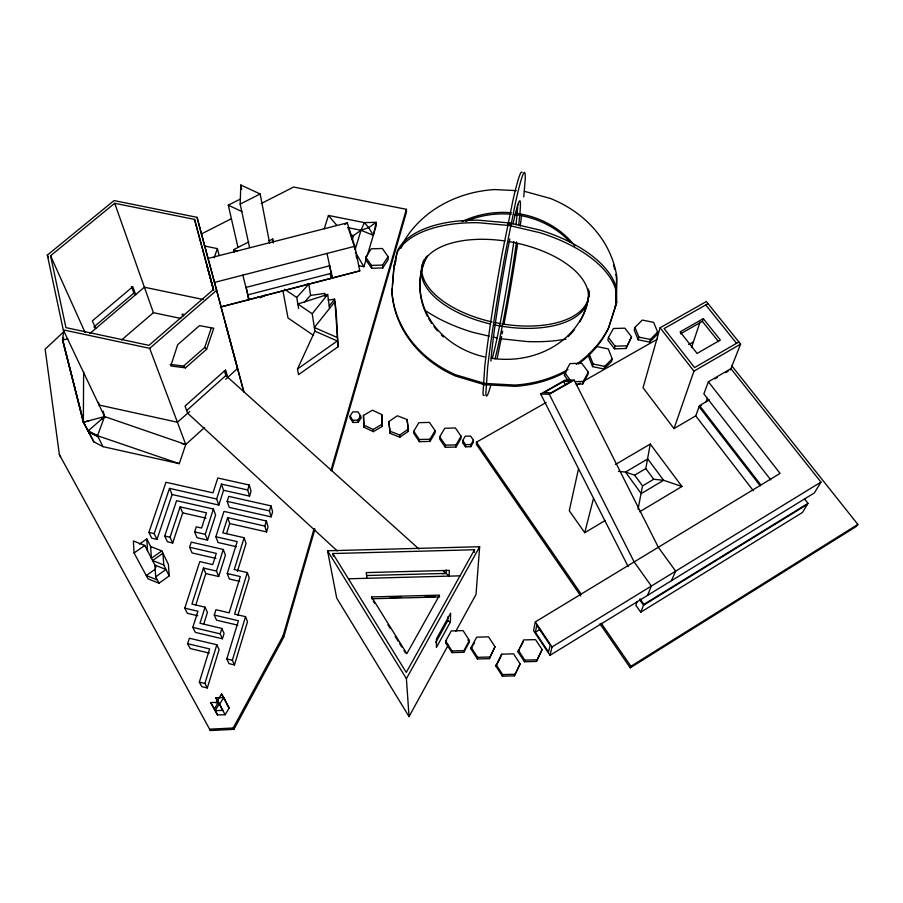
<?xml version="1.0" encoding="UTF-8"?>
<svg xmlns="http://www.w3.org/2000/svg" width="903" height="903" viewBox="0 0 903 903"><rect width="100%" height="100%" fill="white"/><g stroke="black" fill="none" stroke-linecap="round" stroke-linejoin="round"><path stroke-width="1.35" d="M439.705 436.826L439.693 439.005L445.326 447.312L456.004 447.019L460.993 438.429L461.072 436.251L455.394 427.966L444.739 428.259L439.705 436.826L445.36 445.156L445.326 447.312M83.629 371.867L83.358 422.198L93.822 441.849L102.987 446.646L179.268 463.657L185.747 444.502L204.586 427.48M593.96 349.912A112.852 97.817 3.8 0 0 608.362 328.782L616.32 304.006L616.512 278.395A112.852 97.817 3.8 0 0 615.846 274.41M616.32 304.006L616.817 276.973A113.044 97.93 3.8 0 0 550.446 198.479L524.372 191.301M522.036 172.484A113.304 5.779 -80.4 0 0 512.938 200.353L502.373 252.513A113.304 5.779 -80.4 0 0 484.73 366.742L483.003 393.403A113.304 5.779 -80.4 0 0 484.222 395.254M442.064 573.698L446.161 573.405L446.217 569.962M445.642 642.755L445.676 641.062L451.252 630.926L463.092 630.61L469.413 640.441L469.3 642.123L463.781 652.305L451.918 652.609L445.642 642.755L446.635 640.938M523.774 196.877L525.23 179.042A113.315 5.565 -80.4 0 0 515.884 200.827L505.375 253.009A113.315 5.565 -80.4 0 0 487.643 367.239L485.825 393.889A113.315 5.565 -80.4 0 0 490.927 384.768M272.616 241.812L272.672 239.035L268.981 240.943M435.799 642.417L447.786 620.722L447.865 616.896M450.383 622.088L450.631 613.182L436.42 638.906L436.42 647.417L450.383 622.088L447.786 620.722M456.004 447.019L456.06 444.863L461.072 436.251M249.555 247.501L240.175 204.112L240.819 185.002L260.166 193.976L269.647 243.381M451.918 652.609L451.974 650.961L445.676 641.062M462.663 442.673L462.754 440.506L465.248 436.194L470.587 436.059L473.443 440.212L473.33 442.38L470.847 446.68L465.508 446.827L462.663 442.673L463.329 441.522M465.508 446.827L465.609 444.671L462.754 440.506M221.1 306.873L359.8 270.866L354.811 246.271L347.26 222.86L208.085 258.45L221.1 306.873L331.243 278.316L330.148 273.541L331.187 273.18L329.437 265.042M470.847 446.68L470.96 444.524L473.443 440.212M463.781 652.305L463.882 650.645L469.413 640.441M546.134 402.512L476.479 442.165L476.344 444.321L580.798 596.036M566.553 371.517A112.852 97.817 3.8 0 1 514.958 386.337L484.55 384.701L484.629 383.414L455.688 374.79A113.044 97.93 3.8 0 1 391.902 291.059L394.047 265.685L396.022 260.775M474.323 552.455L474.515 549.746L332.812 553.539L333.309 556.225M471.05 649.043L471.174 647.383L476.694 637.168L488.568 636.863L495.002 646.751L489.336 658.659L477.427 658.964L471.05 649.043L472.529 646.311M448.283 645.013L409.036 716.61L336.717 598.113L327.552 550.785L479.651 546.721L476.028 594.411L455.733 631.434M392.32 288.441L391.981 292.459A112.852 97.817 3.8 0 0 455.654 376.088L484.55 384.701M392.545 285.754L394.047 265.685M477.427 658.964L477.574 657.328L471.174 647.383M489.336 658.659L495.002 646.751M63.605 337.474L63.142 341.244L83.358 422.198L88.787 431.995L98.077 436.838M495.894 666.121L501.594 654.167L513.559 653.851L520.128 663.874L514.394 675.862L502.395 676.178L495.894 666.121L496.864 664.281M501.357 655.826L501.594 654.167M502.395 676.178L502.632 674.586L496.108 664.506M614.74 307.528L616.67 302.099L616.004 286.804A113.056 56.629 11 0 0 540.31 230.175L509.619 222.973L478.703 220.208A113.056 56.629 11 0 0 397.41 250.774L394.024 268.326M618.499 471.355L625.474 472.066L634.651 475.159L642.53 485.893L638.037 509.303M615.519 464.458L650.262 444.05L645.792 468.578L634.651 475.159M568.518 380.998L564.409 375.411L564.86 372.804L570.019 363.582L581.713 363.266L588.338 372.16L587.797 374.779L582.706 384.023L576.193 384.204M517.961 651.819L523.627 639.922L535.535 639.617L542.127 649.528L536.416 661.447L524.485 661.764L517.961 651.819L519.394 649.076M514.394 675.862L520.128 663.874M501.628 336.492L497.09 358.638M502.136 333.817L502.644 331.153M503.908 324.482L506.177 312.472A113.315 5.565 -80.4 0 0 517.645 243.641M524.485 661.764L524.801 660.127L518.254 650.16M582.706 384.023L583.225 381.427L588.338 372.16M393.81 267.593L396.846 253.167A113.146 56.505 11 0 1 478.172 222.714L509.111 225.49L509.619 222.973M708.37 381.777L780.079 473.386L535.321 621.907L533.56 630.678L549.983 655.33L814.371 492.914L820.962 482.089L730.899 368.661L708.37 381.777L703.866 393.9L770.778 479.911M589.23 354.066L588.688 356.719L592.56 366.629L604.039 369.022L611.591 361.46L612.211 358.807L608.272 348.908L596.815 346.549L589.23 354.066L593.102 363.999L592.56 366.629M535.366 632.269L536.8 625.282L550.164 645.284L548.527 652.011L535.366 632.269L540.175 629.335M578.53 468.68L569.274 510.714L584.749 532.691L605.134 520.546M536.416 661.447L542.127 649.528M608.453 337.462L607.866 340.149L614.446 348.818L625.971 348.502L631.536 336.83L624.899 328.184L613.397 328.5L608.453 337.462L615.067 346.154L614.446 348.818M347.61 227.579L361.008 230.254L373.289 235.322L376.19 222.33L364.349 222.612L328.444 215.456L324.222 228.809M604.039 369.022L604.626 366.392L612.211 358.807M549.983 655.33L552.06 646.943L820.962 482.089M625.971 348.502L631.536 336.83M634.922 327.405L634.233 330.114L638.195 339.799L649.55 342.124L656.887 334.731L657.655 332.033L653.614 322.36L642.281 320.068L634.922 327.405L638.895 337.112L638.195 339.799M584.749 532.691L593.531 498.287M649.55 342.124L650.295 339.438L657.655 332.033M730.414 369.903L740.595 344.133L706.338 301.534L660.082 327.778L643.026 387.748L674.01 428.598L695.716 415.854L699.52 405.616L709.363 399.86M233.2 728.01L209.53 729.172L210.331 730.516L233.911 729.364L233.2 728.01L283.136 635.701L314.052 528.774M330.882 470.565L406.395 209.315L293.633 187.034L261.181 203.547M233.911 729.364L283.666 637.337L314.955 528.977M331.773 470.723L406.485 212.013L406.395 209.315M358.536 265.64L363.932 266.735L366.268 258.879M367.058 256.26L376.37 225.005L376.19 222.33L368.706 227.624L361.008 230.254L353.513 235.559L352.328 239.464M266.543 531.912L268.067 526.878L266.374 520.986L223.967 511.403L215.873 536.754L237.196 541.631L227.24 573.54L240.288 576.565L229.136 612.821L215.952 609.728L214.282 615.078L238.426 620.756L226.822 658.919L229.001 663.626L234.475 664.935L247.49 621.749L245.537 616.659L234.599 614.096L247.298 572.57L234.249 569.556L244.126 537.725L222.815 532.86L227.646 517.645L264.827 526.065L266.543 531.912L229.723 523.548L227.646 517.645M355.082 249.815L361.008 230.254L364.349 222.612L368.706 227.624L373.289 235.322M234.475 664.935L232.364 660.24L245.537 616.659M264.827 526.065L266.374 520.986M271.114 516.866L269.455 510.895L270.99 505.872L228.752 496.379L227.161 501.368L229.238 507.418L271.114 516.866L272.627 511.877L270.99 505.872M237.873 615.225L249.217 578.033L247.298 572.57M187.643 643.692L209.631 648.918L199.326 682.137L201.809 686.641L207.306 687.962L204.891 683.481L216.833 644.753L189.37 638.24L187.643 643.692L190.206 648.535L209.259 653.072M218.695 576.52L225.423 555.119L223.278 549.464L191.289 542.127L189.607 547.263L216.302 553.392L212.747 564.601L199.777 561.598L184.799 608.159L197.938 611.241L192.813 627.382L195.319 632.371L222.42 638.793L220.197 633.861L221.867 628.443L199.981 623.273L205.071 607.177L191.933 604.096L203.468 568.043L216.472 571.046L218.695 576.52L205.816 573.54L203.468 568.043M207.306 687.962L219.102 649.596L216.833 644.753M222.42 638.793L224.068 633.421L221.867 628.443M237.444 571.328L246.056 543.471L244.126 537.725M249.544 496.108L247.682 489.968L221.449 484.098L223.56 490.284L249.544 496.108L251.079 491.187L249.239 485.013L217.815 478.003L212.995 492.846L165.971 482.27L148.893 532.409L151.76 538.188L156.998 539.396L172.134 494.528L169.504 488.388L216.641 498.998L218.808 505.059L172.134 494.528M203.672 624.312L207.43 612.336L205.071 607.177M247.682 489.968L249.239 485.013M226.54 533.617L229.723 523.548M216.472 571.046L223.278 549.464M195.691 605.315L205.816 573.54M207.543 540.107L215.614 514.992L213.413 509.01L176.582 500.691L164.718 536.032L167.439 541.789L172.676 542.996L182.688 512.87L180.148 506.876L206.505 512.848L201.583 528.029L196.29 526.821L194.619 531.901L197.035 537.703L207.543 540.107L205.241 534.328L213.413 509.01M218.808 505.059L223.56 490.284M616.625 302.618L608.667 327.428A113.044 97.93 3.8 0 1 576.306 364.304M216.641 498.998L221.449 484.098M691.529 347.576L699.994 322.145M172.676 542.996L170.024 537.251L180.148 506.876M680.49 333.839L702.376 321.355L703.29 318.635L720.368 340.025L697.082 353.434L680.106 331.852L703.29 318.635M170.159 364.349L183.535 366.099L204.688 347.486L211.358 327.823M156.998 539.396L154.176 533.617L169.504 488.388M206.629 349.224L213.774 328.263L199.529 325.622L177.677 344.698L170.791 365.963L185.487 367.86L206.629 349.224L204.688 347.486M674.01 428.598L693.933 371.144L740.595 344.133M214.146 257.852L217.386 248.618L204.236 245.943M102.987 446.646L97.524 435.731L104.579 416.565L103.19 411.158M706.078 401.779L707.41 398.279M637.179 601.725L635.814 605.224L640.724 612.2L802.462 512.464L808.016 503.355L804.55 498.941M401.056 248.235L403.573 241.97A113.044 97.93 3.8 0 1 494.539 189.562L516.245 190.612M640.724 612.2L643.907 604.367L808.016 503.355M647.564 595.382L651.368 586.07L634.154 561.937L549.295 394.272L540.671 393.99L628.172 566.632M599.942 623.826L630.238 667.836L630.915 666.29L857.85 524.417L731.678 365.715M671.448 580.708L675.647 571.181L658.332 547.274L574.206 380.118L565.199 380.061L540.671 393.99M328.105 300.056L334.641 299.164L336.176 311.354L338.061 346.763L298.543 374.632L297.493 369L314.921 331.141L312.212 313.759L297.855 304.029L327.676 294.446L329.539 308.431M616.331 302.765L616.67 302.099M520.049 647.835L523.322 641.627M497.361 663.355L500.781 656.899M473.195 645.081L474.538 642.597M474.515 549.746L406.271 672.43L332.812 553.539M409.036 716.61L406.406 678.661L479.651 546.721M564.409 375.411L565.786 372.939M430.031 441.398L435.077 432.842L435.065 430.652L429.478 422.401L418.857 422.683L413.755 431.228L413.834 433.417L419.376 441.691L430.031 441.398L430.009 439.23L435.065 430.652M217.544 714.939L214.316 709.069L218.391 702.342L210.715 702.545L217.544 714.939L225.118 714.747L229.125 708.11L223.684 697.5L215.93 697.703L219.226 703.922L215.162 710.616L222.827 710.413L215.93 697.703M216.088 703.019L217.431 700.818M217.499 700.66L221.574 693.944L225.197 700.457M223.684 697.5L219.576 704.295L225.118 714.747M358.265 422.344L358.017 420.132L360.636 415.899L357.949 411.813L352.667 411.949L350.037 416.181L350.319 418.405L352.983 422.491L358.265 422.344L360.873 418.123L360.636 415.899M350.319 418.405L351.019 417.276M382.793 267.943L388.211 259.488L388.053 256.61L382.341 248.494L371.235 248.81L365.771 257.231L366.008 260.098L371.664 268.247L382.793 267.943L382.612 265.087L388.053 256.61M857.85 524.417L856.45 526.37L630.238 667.836M329.211 305.97L334.641 299.164M312.212 313.759L327.676 294.446M304.142 302.505L310.576 295.394L324.538 293.475L326.039 295.71M298.633 308.6L296.726 297.448L308.837 284.106L310.576 295.394M225.761 379.249L237.557 368.39L221.088 307.223M101.621 419.455L104.579 416.565L185.747 444.502L149.684 348.344L63.266 329.877L47.34 255.097L114.049 200.579L197.035 217.33L243.866 392.004L225.852 325.057M64.553 331.006L45.15 349.145L59.372 454.638L210.331 730.516M186.74 410.493L225.818 375.558L224.418 370.67M93.822 441.849L88.223 430.878L104.579 416.565L63.266 329.877M149.684 348.344L216.686 290.247M121.6 339.957L153.397 312.686L180.882 318.466M133.915 293.046L93.946 326.931L95.695 328.534L92.366 320.87L132.764 286.714L135.664 294.615L133.915 293.046L131.488 286.443M89.724 333.602L144.39 287.222L203.31 299.514M194.551 219.418L213.379 289.57L148.961 345.352L65.942 327.631L50.557 255.763L114.704 203.288L194.551 219.418L213.706 290.134M189.765 411.475L177.394 422.22L99.082 405.041L98.483 402.309M155.993 567.219L144.807 545.446L133.362 540.965L134.073 552.975L148.024 578.834L159.007 583.191L169.211 575.933L168.409 564.398L161.818 550.909L150.632 546.518L146.794 538.922L139.389 544.114M155.677 576.814L166.005 569.477L154.91 565.109L155.677 576.814L159.007 583.191M155.395 569.082L146.252 575.55L157.303 579.918M297.493 369L337.316 340.973L314.921 331.141M161.818 550.909L151.388 558.257L150.632 546.518M134.073 552.975L144.807 545.446M344.901 224.52L347.26 222.86M388.798 421.611L389.994 431.228L399.781 434.998L408.325 429.106L407.072 419.511L397.331 415.786L388.798 421.611L390.141 433.417L399.894 437.176L408.416 431.307L408.325 429.106M807.384 504.382L643.546 605.247L639.617 599.682M248.573 298.509L246.045 286.601M639.663 511.775L681.946 486.48L650.262 444.05M642.53 485.893L653.693 479.267L663.603 480.283L681.946 486.48M701.27 405.492L699.091 406.768L760.236 485.893M373.334 431.657L382.341 426.408L381.8 414.579L372.454 410.199L363.457 415.414L363.999 427.254L373.334 431.657L373.131 429.467L363.762 425.053M373.131 429.467L382.161 424.207L381.8 414.579M714.973 378.899L717.377 377.499M725.764 372.612L728.168 371.212M738.857 341.977L694.565 367.589L664.077 328.59L708.02 303.634M688.684 344.585L693.436 341.865M563.641 381.461L543.99 392.613L551.011 392.828L570.922 381.517L563.641 381.461L565.56 385.231M549.295 394.272L574.206 380.118M576.69 385.118L580.358 383.03M584.027 380.942L657.35 339.189M266.362 294.626L260.414 297.753L257.919 296.556M234.283 252.287L233.674 249.668L248.675 241.959M201.279 234.024L231.224 218.786M237.94 247.275L228.29 205.184L240.288 199.1M240.175 204.112L260.166 193.976M248.551 299.83L248.111 294.728M330.205 278.621L359.8 270.866M245.977 287.436L329.663 265.787M247.851 294.875L331.672 273.203M214.542 282.413L354.811 246.271M88.765 421.035L83.358 422.198L62.533 339.991L63.616 331.198L64.215 332.462M67.86 338.873L62.533 339.991L83.945 423.112L88.787 431.995L97.524 435.731L179.268 463.657M306.049 284.49L308.837 284.106M460.304 575.832L449.22 576.148L443.023 570.583M365.771 257.231L371.438 265.392L382.612 265.087M615.067 346.154L626.637 345.838M575.38 381.642L583.225 381.427M350.037 416.181L352.712 420.279L358.017 420.132M413.755 431.228L419.319 439.524L430.009 439.23M445.36 445.156L456.06 444.863M465.609 444.671L470.96 444.524M366.81 575.516L446.161 573.405M348.75 578.778L449.163 576.103L449.299 570.38L366.223 572.592L366.957 578.292M371.562 596.939L439.569 595.133L406.835 653.682L371.562 596.939L371.788 598.757L439.569 596.962M390.231 597.628L401.429 597.335M425.234 596.702L435.032 596.443M451.974 650.961L463.882 650.645M477.574 657.328L489.528 657.012M524.801 660.127L536.777 659.811M502.632 674.586L514.676 674.27M484.629 383.414L515.094 385.062A113.044 97.93 3.8 0 0 567.987 369.541M501.176 338.783L527.059 341.548A113.146 56.505 11 0 0 565.921 339.088M507.87 223.989L510.861 224.475M483.15 383.809L486.028 384.306M350.838 235.017L353.513 235.559M638.895 337.112L650.295 339.438M593.102 363.999L604.626 366.392M184.505 314.628L182.056 314.109L182.835 316.581M181.684 443.599L185.747 444.502M227.161 501.368L269.455 510.895M182.688 512.87L206.042 518.175M194.619 531.901L205.241 534.328M236.552 546.744L218.074 542.511L215.873 536.754M148.893 532.409L154.176 533.617M164.718 536.032L170.024 537.251M215.873 558.404L192.079 552.929L189.607 547.263M239.69 581.385L229.351 578.992L227.24 573.54M509.111 225.49L539.825 232.703A113.146 56.505 11 0 1 615.609 289.265L616.275 304.537M489.178 336.142L473.048 332.383A113.146 56.505 11 0 1 426.442 311.309M493.207 337.079L497.237 338.027M197.78 615.756L187.361 613.306L184.799 608.159M237.805 625.181L216.551 620.18L214.282 615.078M192.813 627.382L220.197 633.861M226.822 658.919L232.364 660.24M199.326 682.137L204.891 683.481M163.759 564.962L152.573 560.56L162.958 553.234L163.759 564.962L169.211 575.933M336.853 337.361L314.357 327.496L334.957 301.625L338.061 346.763M228.29 205.184L241.948 211.584M233.674 249.668L237.32 251.406M88.223 430.878L97.524 435.731M284.569 289.231L296.726 297.448M313.51 335.408L288.012 317.991L282.865 290.484M225.818 375.558L418.981 549.001M183.535 366.099L185.487 367.86M337.203 550.886L187.564 413.122L185.059 406.079L225.603 369.914L227.68 377.228M328.444 215.456L336.898 225.434M705.728 304.932L736.543 343.309M702.376 321.355L718.54 341.627M660.082 327.778L693.933 371.144M699.52 405.616L760.777 484.843M695.716 415.854L753.283 490.679M645.792 468.578L653.693 479.267M564.86 372.804L570.628 380.637M639.967 598.791L643.907 604.367M476.479 442.165L581.295 594.287M601.308 623.318L630.915 666.29M535.321 621.907L552.06 646.943M359.541 416.08L360.873 418.123M467.901 639.945L469.3 642.123M83.945 423.112L83.358 422.198L104.579 416.565L105.008 417.525M373.255 601.116L374.722 603.475M387.895 624.684L390.096 628.228M395.221 636.48L398.155 641.186M399.611 643.546L401.812 647.079M404.013 650.623L405.481 652.971M327.552 550.785L406.406 678.661M355.398 252.321L363.932 266.735M59.372 454.638L60.591 456.76M229.125 708.11L221.574 693.944M218.616 702.952L216.246 698.595L218.007 701.891M210.715 702.545L214.316 709.069M47.34 255.097L48.502 257.648M50.557 255.763L85.017 332.315M114.704 203.288L153.397 312.686M348.276 227.838L353.863 245.187M283.136 635.701L283.666 637.337M394.374 265.222L394.588 265.967M213.492 289.761L206.595 264.116L211.742 283.26M212.013 284.095L213.458 289.468M197.035 217.33L207.961 258.19M242.839 275.122L249.081 299.615M217.386 248.618L219.034 255.154M331.187 273.18L332.293 278L326.999 253.438M88.438 430.573L89.025 433.282M240.819 185.002L241.699 189.133M354.303 246.519L354.834 249.138M356.154 255.684L356.685 258.303M272.672 239.035L273.406 242.941M324.538 293.475L324.922 296.252M408.416 431.307L407.072 419.511M352.712 420.279L352.983 422.491M363.457 415.414L363.999 427.254M382.161 424.207L382.341 426.408M371.438 265.392L371.664 268.247M389.994 431.228L390.141 433.417M146.794 538.922L147.55 550.796M399.781 434.998L399.894 437.176M419.319 439.524L419.376 441.691M589.083 292.741A84.769 73.414 3.8 0 1 491.164 358.175M484.629 356.922A84.769 73.414 3.8 0 1 426.069 257.028M462.065 221.641A84.769 73.414 3.8 0 1 511.346 212.758M515.399 213.198A84.769 73.414 3.8 0 1 574.805 245.909M593.034 350.917A112.852 97.817 3.8 0 1 578.383 363.954M613.532 265.166A112.852 97.817 3.8 0 1 614.65 269.117M589.004 291.376A84.622 73.324 3.8 0 1 579.861 321.795M574.545 329.527A84.622 73.324 3.8 0 1 568.122 336.65M443.35 336.954A84.622 73.324 3.8 0 1 441.319 335.013M437.47 330.927A84.622 73.324 3.8 0 1 433.982 326.626M431.623 323.308A84.622 73.324 3.8 0 1 428.778 318.725M427.491 316.366A84.622 73.324 3.8 0 1 427.322 255.978M465.813 221.393A84.622 73.324 3.8 0 1 511.222 214.259M513.92 214.519A84.622 73.324 3.8 0 1 570.244 242.218M521.618 215.388A113.315 5.565 -80.4 0 1 520.173 226.111M512.983 223.978A84.882 4.165 -80.4 0 1 518.672 225.231M516.505 241.891A84.882 4.165 -80.4 0 1 494.968 358.931M490.95 361.087A84.882 4.165 -80.4 0 1 509.823 238.945M517.679 204.394A84.871 4.323 -80.4 0 1 515.985 224.791M513.841 241.462A84.871 4.323 -80.4 0 1 492.259 358.468M588.395 297.945A84.701 42.385 11 0 1 501.718 323.85M500.352 323.613A84.701 42.385 11 0 1 494.855 322.552M492.101 321.953A84.701 42.385 11 0 1 421.803 270.46M421.78 269.229A84.701 42.385 11 0 1 424.026 259.793M588.44 289.129A84.701 42.385 11 0 1 588.621 296.737M508.92 241.598A84.769 42.294 11 0 1 588.135 299.615A84.769 42.294 11 0 1 494.392 324.866M490.261 323.951A84.769 42.294 11 0 1 421.554 268.022A84.769 42.294 11 0 1 504.879 240.966M663.603 480.283L641.232 493.602L625.474 472.066L647.744 458.927L663.603 480.283"/></g></svg>
